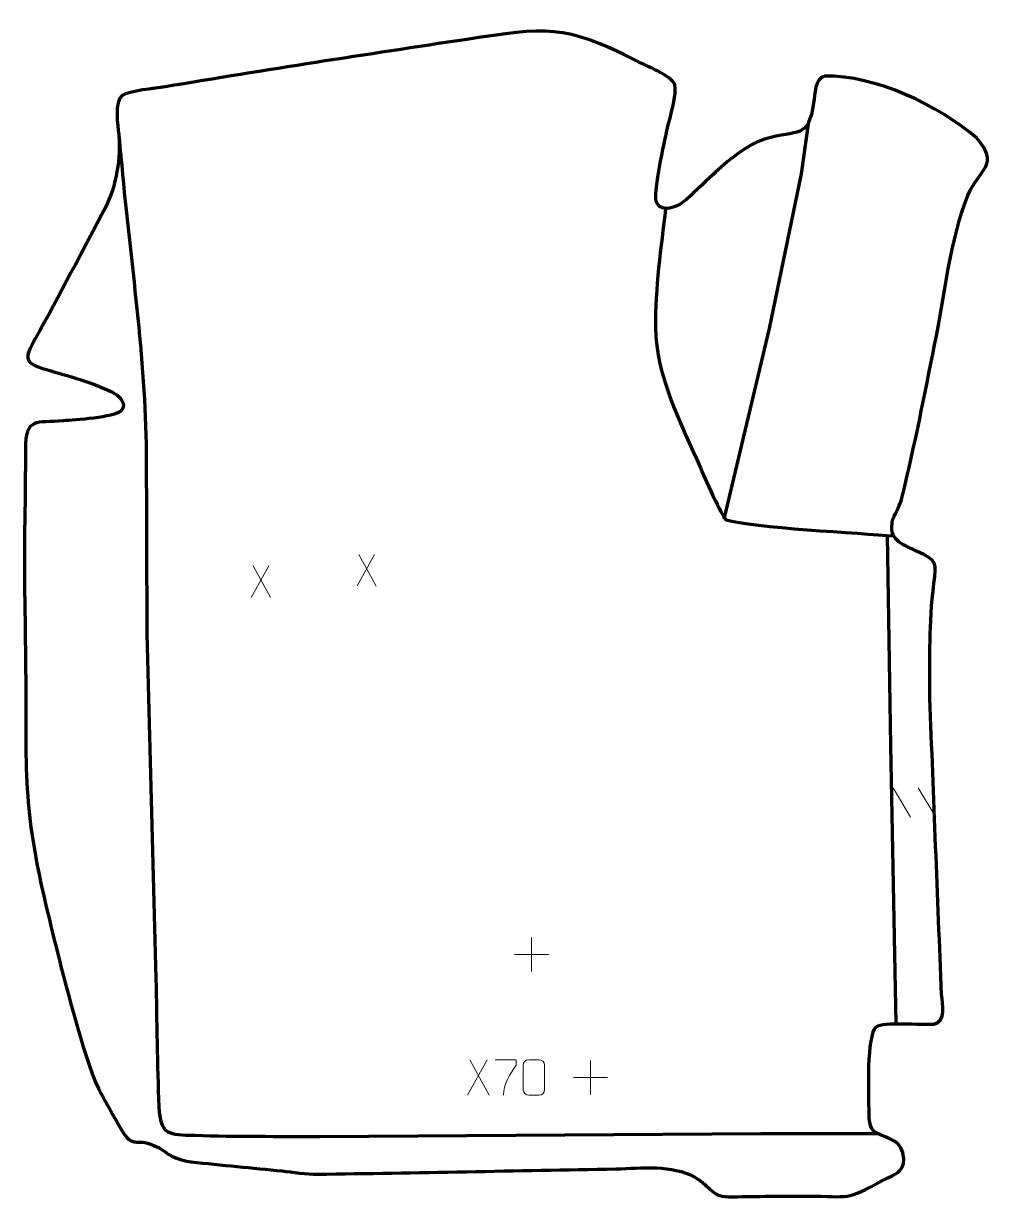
# Model space of a CAD drawing. Header units: millimetres. Extents: x -783 to -94, y 19 to 850.
import ezdxf

# ---------------------------------------------------------------- set-up
doc = ezdxf.new("R2010")
doc.units = ezdxf.units.MM
doc.header["$MEASUREMENT"] = 0
doc.layers.add('layer 2', color=7, linetype='Continuous')
doc.layers.add('layer 3', color=7, linetype='Continuous')

msp = doc.modelspace()

# ---------------------------------------------------------------- linework, layer by layer
at = {"layer": 'layer 2', "color": 140, "lineweight": 158}
for points, knots in [([(-288.8355, 500.396), (-288.8355, 500.396), (-256.946, 634.8696), (-256.946, 634.8696), (-256.946, 634.8696), (-256.946, 634.8696), (-234.4564, 743.878), (-234.4564, 743.878), (-234.4564, 743.878), (-234.4564, 743.878), (-229.0748, 780.8251), (-229.0748, 780.8251)], [0, 0, 0, 0, 0.25, 0.25, 0.25, 0.25, 0.5, 0.5, 0.5, 0.5, 1, 1, 1, 1]), ([(-715.813, 770.3251), (-714.9628, 761.3357), (-714.1126, 752.3463), (-713.2624, 743.3569), (-713.2624, 743.3569), (-706.99, 677.3754), (-696.4846, 606.9228), (-696.5871, 541.0277), (-696.5871, 541.0277), (-696.4428, 500.4743), (-696.2984, 459.9208), (-696.1541, 419.3674), (-696.1541, 419.3674), (-696.1541, 419.3674), (-689.8041, 175.9506), (-689.8041, 175.9506), (-689.8041, 175.9506), (-689.0693, 146.0531), (-688.949, 115.4965), (-687.6313, 85.7004), (-687.6313, 85.7004), (-686.7408, 65.5617), (-680.7571, 66.2343), (-662.1239, 65.632), (-662.1239, 65.632), (-633.0088, 64.6909), (-603.2444, 65.0312), (-574.0487, 64.6932), (-574.0487, 64.6932), (-574.0487, 64.6932), (-263.1631, 66.8097), (-263.1631, 66.8097), (-263.1631, 66.8097), (-263.1631, 66.8097), (-180.4949, 66.8062), (-180.4949, 66.8062)], [0, 0, 0, 0, 0.1, 0.1, 0.1, 0.1, 0.2, 0.2, 0.2, 0.2, 0.3, 0.3, 0.3, 0.3, 0.4, 0.4, 0.4, 0.4, 0.5, 0.5, 0.5, 0.5, 0.6, 0.6, 0.6, 0.6, 0.7, 0.7, 0.7, 0.7, 0.8, 0.8, 0.8, 0.8, 1, 1, 1, 1]), ([(-330.24, 719.4442), (-333.4931, 692.5529), (-337.6469, 662.5715), (-337.3853, 635.59), (-337.3853, 635.59), (-337.0517, 601.179), (-319.2175, 567.5644), (-305.7015, 536.4493), (-305.7015, 536.4493), (-303.5499, 531.5448), (-290.2197, 501.1069), (-287.6117, 499.9254), (-287.6117, 499.9254), (-269.6768, 494.1062), (-192.2549, 490.581), (-169.3379, 488.4635)], [0, 0, 0, 0, 0.2, 0.2, 0.2, 0.2, 0.4, 0.4, 0.4, 0.4, 0.6, 0.6, 0.6, 0.6, 1, 1, 1, 1]), ([(-173.9796, 488.895), (-173.9796, 488.895), (-171.4853, 340.7185), (-171.4853, 340.7185), (-171.4853, 340.7185), (-171.4853, 340.7185), (-167.9141, 144.3666), (-167.9141, 144.3666)], [0, 0, 0, 0, 0.33333333, 0.33333333, 0.33333333, 0.33333333, 1, 1, 1, 1])]:
    msp.add_open_spline(points, degree=3, knots=knots, dxfattribs=at)
at = {"layer": 'layer 3', "color": 242, "lineweight": 158}
msp.add_open_spline([(-143.8399, 374.128), (-141.0919, 304.3921), (-138.4374, 234.5825), (-135.5064, 164.8602), (-135.5064, 164.8602), (-134.9963, 158.6226), (-132.1656, 145.6051), (-141.0448, 144.0985), (-141.0448, 144.0985), (-149.6386, 143.1797), (-176.8688, 146.3401), (-181.6124, 142.0955), (-181.6124, 142.0955), (-188.375, 136.0444), (-186.8525, 94.5493), (-186.7266, 84.2796), (-186.7266, 84.2796), (-186.6765, 79.1483), (-187.0434, 70.1326), (-181.754, 67.3948), (-181.754, 67.3948), (-171.9496, 62.6561), (-163.3334, 62.3781), (-162.1178, 49.0682), (-162.1178, 49.0682), (-162.537, 39.1242), (-168.4546, 38.4064), (-176.2583, 34.2509), (-176.2583, 34.2509), (-204.936, 18.9798), (-198.6719, 22.7642), (-230.8585, 22.6969), (-230.8585, 22.6969), (-248.2428, 22.6615), (-265.4116, 22.6394), (-282.8018, 22.2676), (-282.8018, 22.2676), (-299.2188, 21.9166), (-297.2153, 28.8846), (-309.633, 36.1358), (-309.633, 36.1358), (-325.9921, 45.1944), (-347.0428, 42.3229), (-365.3057, 41.9818), (-365.3057, 41.9818), (-435.5182, 40.6717), (-505.9068, 39.1453), (-576.1084, 38.1951), (-576.1084, 38.1951), (-582.7495, 38.1052), (-593.7442, 39.7459), (-600.7317, 40.465), (-600.7317, 40.465), (-622.0366, 42.6574), (-643.51, 44.6374), (-664.7741, 46.9155), (-664.7741, 46.9155), (-683.2526, 49.796), (-680.1136, 54.6203), (-693.5227, 59.3826), (-693.5227, 59.3826), (-705.5444, 63.6522), (-706.0534, 55.3392), (-715.8557, 72.5147), (-715.8557, 72.5147), (-720.0677, 79.8949), (-724.1862, 87.4091), (-728.3691, 94.8219), (-728.3691, 94.8219), (-738.1797, 112.203), (-753.7098, 172.0124), (-758.9627, 193.602), (-758.9627, 193.602), (-772.3372, 247.723), (-781.4803, 283.2617), (-781.4465, 339.5879), (-781.4465, 339.5879), (-781.4263, 376.1794), (-781.7808, 412.4544), (-782.3852, 449.0317), (-782.3852, 449.0317), (-782.9378, 482.4657), (-781.6627, 516.2437), (-781.8645, 549.7945), (-781.8645, 549.7945), (-781.6664, 572.2915), (-774.3683, 568.0623), (-754.8862, 569.6523), (-754.8862, 569.6523), (-747.421, 570.2545), (-718.932, 572.0611), (-714.5596, 576.5551), (-714.5596, 576.5551), (-709.2551, 582.0071), (-716.2946, 587.6484), (-720.8503, 590.032), (-720.8503, 590.032), (-735.4063, 597.1502), (-751.3766, 601.2627), (-766.8742, 605.7603), (-766.8742, 605.7603), (-783.1169, 610.4742), (-782.8792, 613.4186), (-774.6441, 628.0327), (-774.6441, 628.0327), (-757.6538, 658.4039), (-741.4976, 689.9071), (-725.1721, 720.7123), (-725.1721, 720.7123), (-717.9965, 734.2523), (-714.2663, 756.4451), (-715.9465, 771.6781), (-715.9465, 771.6781), (-716.6344, 777.9154), (-719.3367, 795.035), (-713.5404, 799.1021), (-713.5404, 799.1021), (-708.6601, 802.5266), (-690.4214, 804.1325), (-683.2818, 805.3129), (-683.2818, 805.3129), (-612.4131, 817.03), (-541.4623, 828.2022), (-470.4055, 838.7206), (-470.4055, 838.7206), (-414.9507, 847.2034), (-402.1588, 849.9162), (-350.3969, 823.3454), (-350.3969, 823.3454), (-344.2961, 820.3743), (-325.8595, 812.9892), (-323.7911, 806.8158), (-323.7911, 806.8158), (-321.7987, 800.8694), (-327.3116, 783.4943), (-328.808, 776.255), (-328.808, 776.255), (-330.6993, 767.16), (-339.8939, 729.3622), (-336.2266, 722.9262), (-336.2266, 722.9262), (-332.4837, 716.3576), (-322.5256, 720.4521), (-318.0807, 723.8517), (-318.0807, 723.8517), (-311.7098, 728.7244), (-303.1815, 737.5226), (-296.919, 743.3012), (-296.919, 743.3012), (-287.0065, 752.4479), (-273.4656, 764.3019), (-260.3708, 768.3461), (-260.3708, 768.3461), (-236.4381, 775.4573), (-229.6175, 768.0041), (-225.8202, 794.0018), (-225.8202, 794.0018), (-224.9849, 799.7205), (-225.0272, 811.325), (-217.944, 812.8489), (-217.944, 812.8489), (-182.7963, 813.7963), (-137.2469, 791.9364), (-111.0086, 769.2981), (-111.0086, 769.2981), (-94.0325, 749.8504), (-108.4616, 748.4922), (-116.9525, 728.6929), (-116.9525, 728.6929), (-129.2439, 698.8189), (-133.8311, 655.8737), (-140.4481, 623.3533), (-140.4481, 623.3533), (-147.6843, 587.7896), (-154.4258, 552.1209), (-163.1689, 516.8856), (-163.1689, 516.8856), (-165.0648, 509.2761), (-167.1867, 506.5476), (-170.0566, 499.7395), (-170.0566, 499.7395), (-173.2965, 485.9105), (-164.1415, 482.7634), (-153.1543, 477.7611), (-153.1543, 477.7611), (-137.8961, 470.8142), (-139.222, 469.7714), (-140.9997, 454.7889), (-140.9997, 454.7889), (-144.4678, 425.5614), (-143.8399, 403.4256), (-143.8399, 374.128)], degree=3, knots=[0, 0, 0, 0, 0.02040816, 0.02040816, 0.02040816, 0.02040816, 0.04081633, 0.04081633, 0.04081633, 0.04081633, 0.06122449, 0.06122449, 0.06122449, 0.06122449, 0.08163265, 0.08163265, 0.08163265, 0.08163265, 0.10204082, 0.10204082, 0.10204082, 0.10204082, 0.12244898, 0.12244898, 0.12244898, 0.12244898, 0.14285714, 0.14285714, 0.14285714, 0.14285714, 0.16326531, 0.16326531, 0.16326531, 0.16326531, 0.18367347, 0.18367347, 0.18367347, 0.18367347, 0.20408163, 0.20408163, 0.20408163, 0.20408163, 0.2244898, 0.2244898, 0.2244898, 0.2244898, 0.24489796, 0.24489796, 0.24489796, 0.24489796, 0.26530612, 0.26530612, 0.26530612, 0.26530612, 0.28571429, 0.28571429, 0.28571429, 0.28571429, 0.30612245, 0.30612245, 0.30612245, 0.30612245, 0.32653061, 0.32653061, 0.32653061, 0.32653061, 0.34693878, 0.34693878, 0.34693878, 0.34693878, 0.36734694, 0.36734694, 0.36734694, 0.36734694, 0.3877551, 0.3877551, 0.3877551, 0.3877551, 0.40816327, 0.40816327, 0.40816327, 0.40816327, 0.42857143, 0.42857143, 0.42857143, 0.42857143, 0.44897959, 0.44897959, 0.44897959, 0.44897959, 0.46938776, 0.46938776, 0.46938776, 0.46938776, 0.48979592, 0.48979592, 0.48979592, 0.48979592, 0.51020408, 0.51020408, 0.51020408, 0.51020408, 0.53061224, 0.53061224, 0.53061224, 0.53061224, 0.55102041, 0.55102041, 0.55102041, 0.55102041, 0.57142857, 0.57142857, 0.57142857, 0.57142857, 0.59183673, 0.59183673, 0.59183673, 0.59183673, 0.6122449, 0.6122449, 0.6122449, 0.6122449, 0.63265306, 0.63265306, 0.63265306, 0.63265306, 0.65306122, 0.65306122, 0.65306122, 0.65306122, 0.67346939, 0.67346939, 0.67346939, 0.67346939, 0.69387755, 0.69387755, 0.69387755, 0.69387755, 0.71428571, 0.71428571, 0.71428571, 0.71428571, 0.73469388, 0.73469388, 0.73469388, 0.73469388, 0.75510204, 0.75510204, 0.75510204, 0.75510204, 0.7755102, 0.7755102, 0.7755102, 0.7755102, 0.79591837, 0.79591837, 0.79591837, 0.79591837, 0.81632653, 0.81632653, 0.81632653, 0.81632653, 0.83673469, 0.83673469, 0.83673469, 0.83673469, 0.85714286, 0.85714286, 0.85714286, 0.85714286, 0.87755102, 0.87755102, 0.87755102, 0.87755102, 0.89795918, 0.89795918, 0.89795918, 0.89795918, 0.91836735, 0.91836735, 0.91836735, 0.91836735, 0.93877551, 0.93877551, 0.93877551, 0.93877551, 0.95918367, 0.95918367, 0.95918367, 0.95918367, 1, 1, 1, 1], dxfattribs=at)
at = {"layer": 'layer 3', "color": 250, "lineweight": 9}
for points in [[(-535.5937, 475.447), (-535.5937, 475.447), (-547.9009, 453.1484), (-547.9009, 453.1484)], [(-546.598, 475.447), (-546.598, 475.447), (-534.2908, 453.0967), (-534.2908, 453.0967)], [(-610.2127, 467.3811), (-610.2127, 467.3811), (-622.5199, 445.0825), (-622.5199, 445.0825)], [(-621.217, 467.3811), (-621.217, 467.3811), (-608.9098, 445.0308), (-608.9098, 445.0308)], [(-169.7903, 310.6718), (-169.7903, 310.6718), (-157.426, 290.1275), (-157.426, 290.1275)], [(-152.0604, 310.6718), (-152.0604, 310.6718), (-139.6961, 290.1275), (-139.6961, 290.1275)], [(-424.7522, 205.2319), (-424.7522, 205.2319), (-424.7522, 181.254), (-424.7522, 181.254)], [(-436.7411, 193.2429), (-436.7411, 193.2429), (-412.7632, 193.2429), (-412.7632, 193.2429)], [(-456.1492, 118.8054), (-456.1492, 118.8054), (-469.8898, 93.9096), (-469.8898, 93.9096)], [(-468.4352, 118.8054), (-468.4352, 118.8054), (-454.6946, 93.8519), (-454.6946, 93.8519)], [(-383.1301, 118.4485), (-383.1301, 118.4485), (-383.1301, 94.4706), (-383.1301, 94.4706)], [(-395.119, 106.4595), (-395.119, 106.4595), (-371.1411, 106.4595), (-371.1411, 106.4595)]]:
    msp.add_open_spline(points, degree=3, dxfattribs=at)
for points, knots in [([(-450.538, 118.9388), (-450.538, 118.9388), (-435.7219, 118.9388), (-435.7219, 118.9388), (-435.7219, 118.9388), (-435.7222, 117.6892), (-435.7222, 116.4396), (-435.7219, 115.1898), (-435.7219, 115.1898), (-439.7163, 109.1927), (-444.6315, 101.3591), (-444.6315, 93.9803)], [0, 0, 0, 0, 0.25, 0.25, 0.25, 0.25, 0.5, 0.5, 0.5, 0.5, 1, 1, 1, 1]), ([(-426.7107, 118.9588), (-424.3446, 118.9588), (-421.9781, 118.9588), (-419.6116, 118.9588), (-419.6116, 118.9588), (-417.6311, 118.9944), (-415.6051, 117.5001), (-415.578, 115.058), (-415.578, 115.058), (-415.5784, 109.3006), (-415.5784, 103.5428), (-415.578, 97.7846), (-415.578, 97.7846), (-415.7201, 95.457), (-417.4265, 93.9747), (-419.6116, 93.9639), (-419.6116, 93.9639), (-421.984, 93.9643), (-424.3564, 93.9643), (-426.7284, 93.9639), (-426.7284, 93.9639), (-428.6869, 93.8583), (-430.6933, 95.7462), (-430.6819, 97.7672), (-430.6819, 97.7672), (-430.6815, 103.5478), (-430.6815, 109.3281), (-430.6819, 115.1079), (-430.6819, 115.1079), (-430.6776, 117.2499), (-428.9005, 118.9724), (-426.7107, 118.9588)], [0, 0, 0, 0, 0.11111111, 0.11111111, 0.11111111, 0.11111111, 0.22222222, 0.22222222, 0.22222222, 0.22222222, 0.33333333, 0.33333333, 0.33333333, 0.33333333, 0.44444444, 0.44444444, 0.44444444, 0.44444444, 0.55555556, 0.55555556, 0.55555556, 0.55555556, 0.66666667, 0.66666667, 0.66666667, 0.66666667, 0.77777778, 0.77777778, 0.77777778, 0.77777778, 1, 1, 1, 1])]:
    msp.add_open_spline(points, degree=3, knots=knots, dxfattribs=at)

doc.saveas('drawing.dxf')
